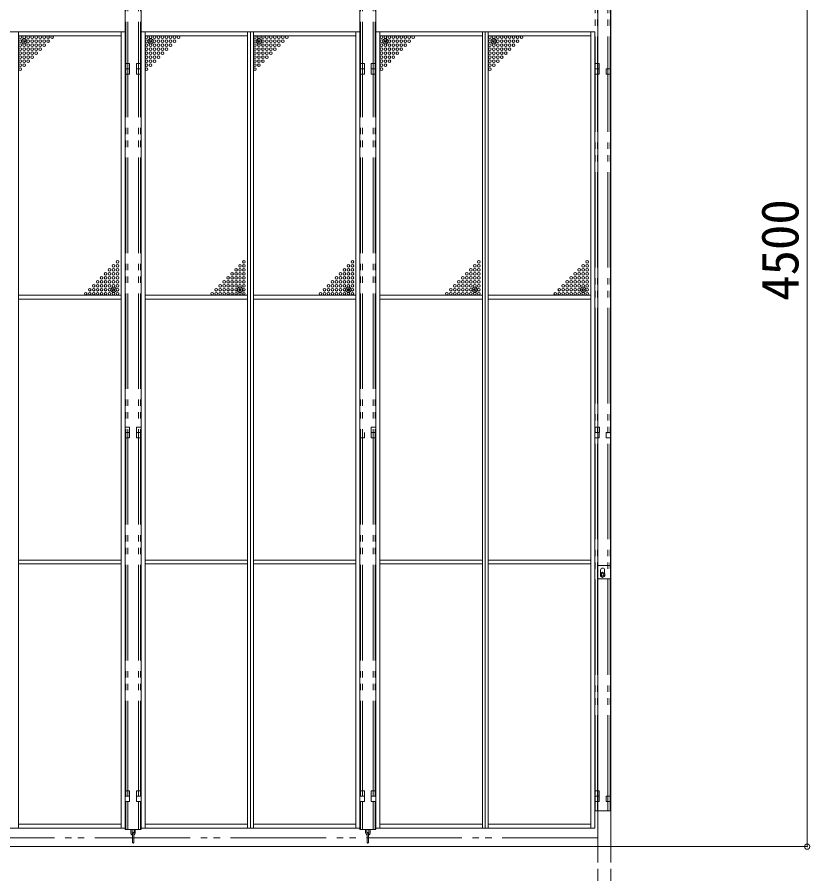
# Model space of a CAD drawing. Units: millimetres, scale not verified. Extents: x -9305 to 9305, y -6415 to 6415.
# Drawn here: x -2185 to 803, y -3644 to -413 of the extents above; entities that cross this region are included whole.
import ezdxf
from ezdxf.enums import TextEntityAlignment as Align

# ---------------------------------------------------------------- set-up
doc = ezdxf.new("R2010")
doc.units = ezdxf.units.MM
doc.header["$LTSCALE"] = 40
doc.header["$PDMODE"] = 32
doc.header["$PDSIZE"] = 20
doc.linetypes.add('DASHED1', pattern=[1.8, 1.2, -0.6])
doc.linetypes.add('DOUBLE_CHAIN2', pattern=[12.8, 9, -1, 0.6, -0.6, 0.6, -1])
for name, color, linetype, lineweight in [('0-0_0', 134, 'Continuous', 18), ('0-4_CLG-63', 134, 'DOUBLE_CHAIN2', 18), ('0-5_CLG-72', 134, 'Continuous', 18), ('0-A_ﾒッｼュﾊﾟﾈﾙ用ﾌﾞﾛッｸ', 134, 'Continuous', 18)]:
    doc.layers.add(name, color=color, linetype=linetype, lineweight=lineweight)
doc.styles.add('ＭＳ ゴシック', font='')
doc.styles.get('ＭＳ ゴシック').set_extended_font_data('MS Gothic')

msp = doc.modelspace()

# ---------------------------------------------------------------- linework, layer by layer
at = {"layer": '0-0_0'}
for p, q in [((793.05, -3541.07), (793.05, 958.94)), ((793.05, 954.94), (793.05, -3537.07)), ((213.69, -3541.07), (794.05, -3541.07))]:
    msp.add_line(p, q, dxfattribs=at)
msp.add_point((793.05, -3541.07), dxfattribs=at)
at = {"layer": '0-4_CLG-63'}
msp.add_line((3.75, -3507.49), (-7097.63, -3507.49), dxfattribs=at)
at = {"layer": '0-5_CLG-72'}
for p, q in [((3.75, 883.64), (3.75, -3553.01)), ((52.35, 882.75), (52.35, -3553.01)), ((-1777.95, -3476.09), (-1777.95, 743.91)), ((-1717.95, -3475.88), (-1717.95, 743.91)), ((-892.95, -3476.09), (-892.95, 743.91)), ((-832.95, -3475.88), (-832.95, 743.91)), ((52.04, -3405.88), (52.04, 268.93)), ((-1777.95, -468.08), (-2602.95, -468.08)), ((-2179.45, -3471.08), (-2179.45, -468.08)), ((-2179.45, -483.08), (-1792.95, -483.08)), ((-1792.95, -3471.08), (-1792.95, -468.08)), ((-1777.95, -468.08), (-1777.95, -3471.08)), ((-1717.95, -468.08), (-1717.95, -3471.08)), ((-892.95, -468.08), (-1717.95, -468.08)), ((-1717.94, -468.09), (-1717.94, -3471.09)), ((-1702.95, -3471.08), (-1702.95, -468.08)), ((-1316.45, -483.08), (-1702.95, -483.08)), ((-1316.45, -3471.08), (-1316.45, -468.08)), ((-1305.45, -3471.08), (-1305.45, -468.08)), ((-1294.45, -3471.08), (-1294.45, -468.08)), ((-1294.45, -483.08), (-907.95, -483.08)), ((-907.95, -3471.08), (-907.95, -468.08)), ((-892.95, -468.08), (-892.95, -3471.08)), ((-832.95, -468.08), (-832.95, -3471.08)), ((-7.95, -468.08), (-832.95, -468.08)), ((-832.94, -468.09), (-832.94, -3471.09)), ((-817.95, -3471.08), (-817.95, -468.08)), ((-431.45, -483.08), (-817.95, -483.08)), ((-431.45, -3471.08), (-431.45, -468.08)), ((-420.45, -3471.08), (-420.45, -468.08)), ((-409.45, -3471.08), (-409.45, -468.08)), ((-409.45, -483.08), (-22.95, -483.08)), ((-22.95, -3471.08), (-22.95, -468.08)), ((-7.95, -468.08), (-7.95, -3471.08)), ((-6.95, -468.08), (-6.95, -3471.08)), ((-1760.95, -608.08), (-1760.95, -628.08)), ((-1734.95, -588.08), (-1734.95, -628.08)), ((-1717.95, -588.08), (-1734.95, -588.08)), ((-1734.95, -608.08), (-1717.95, -608.08)), ((-1717.95, -631.02), (-1717.95, -611.02)), ((-875.95, -608.08), (-875.95, -628.08)), ((-849.95, -588.08), (-849.95, -628.08)), ((-832.95, -588.08), (-849.95, -588.08)), ((-849.95, -608.08), (-832.95, -608.08)), ((-832.95, -631.02), (-832.95, -611.02)), ((-1760.95, -628.08), (-1777.94, -628.08)), ((-1734.95, -628.08), (-1717.95, -628.08)), ((-875.95, -628.08), (-892.94, -628.08)), ((-849.95, -628.08), (-832.95, -628.08)), ((-2179.45, -1462.08), (-1792.95, -1462.08)), ((-2179.45, -1477.08), (-1792.95, -1477.08)), ((-1316.45, -1462.08), (-1702.95, -1462.08)), ((-1316.45, -1477.08), (-1702.95, -1477.08)), ((-1294.45, -1462.08), (-907.95, -1462.08)), ((-1294.45, -1477.08), (-907.95, -1477.08)), ((-431.45, -1462.08), (-817.95, -1462.08)), ((-431.45, -1477.08), (-817.95, -1477.08)), ((-409.45, -1462.08), (-22.95, -1462.08)), ((-409.45, -1477.08), (-22.95, -1477.08)), ((-7.66, -1979.58), (-7.66, -1959.58)), ((-1760.95, -1999.58), (-1777.95, -1999.58)), ((-1760.95, -1999.58), (-1760.95, -1979.58)), ((-1734.95, -1999.58), (-1734.95, -1979.58)), ((-1734.95, -1979.58), (-1717.95, -1979.58)), ((-1734.95, -1999.58), (-1717.95, -1999.58)), ((-1717.95, -1980.95), (-1717.95, -2000.95)), ((-875.95, -1999.58), (-892.95, -1999.58)), ((-875.95, -1999.58), (-875.95, -1979.58)), ((-849.95, -1999.58), (-849.95, -1979.58)), ((-849.95, -1979.58), (-832.95, -1979.58)), ((-849.95, -1999.58), (-832.95, -1999.58)), ((-832.95, -1980.95), (-832.95, -2000.95)), ((10.05, -1979.58), (-7.66, -1979.58)), ((-2179.45, -2460.3), (-1792.95, -2460.3)), ((-2179.45, -2475.3), (-1792.95, -2475.3)), ((-1316.45, -2460.3), (-1702.95, -2460.3)), ((-1316.45, -2475.3), (-1702.95, -2475.3)), ((-1294.45, -2460.3), (-907.95, -2460.3)), ((-1294.45, -2475.3), (-907.95, -2475.3)), ((-431.45, -2460.3), (-817.95, -2460.3)), ((-431.45, -2475.3), (-817.95, -2475.3)), ((-409.45, -2460.3), (-22.95, -2460.3)), ((-409.45, -2475.3), (-22.95, -2475.3)), ((14.54, -2498.06), (14.54, -2510.44)), ((29.54, -2498.06), (29.54, -2510.44)), ((-1760.95, -3371.08), (-1760.95, -3351.08)), ((-1734.95, -3371.08), (-1734.95, -3351.08)), ((-1734.95, -3351.08), (-1717.95, -3351.08)), ((-1717.95, -3350.88), (-1717.95, -3370.88)), ((-875.95, -3371.08), (-875.95, -3351.08)), ((-849.95, -3371.08), (-849.95, -3351.08)), ((-849.95, -3351.08), (-832.95, -3351.08)), ((-832.95, -3350.88), (-832.95, -3370.88)), ((-1760.95, -3371.08), (-1777.94, -3371.08)), ((-1734.95, -3371.08), (-1717.95, -3371.08)), ((-875.95, -3371.08), (-892.94, -3371.08)), ((-849.95, -3371.08), (-832.95, -3371.08)), ((-2179.45, -3456.08), (-1792.95, -3456.08)), ((-1316.45, -3456.08), (-1702.95, -3456.08)), ((-1294.45, -3456.08), (-907.95, -3456.08)), ((-431.45, -3456.08), (-817.95, -3456.08)), ((-409.45, -3456.08), (-22.95, -3456.08)), ((-1777.95, -3471.08), (-2602.95, -3471.08)), ((-1777.95, -3476.09), (-1717.95, -3476.09)), ((-1756.45, -3476.09), (-1756.45, -3489.59)), ((-1751.45, -3476.09), (-1751.45, -3489.59)), ((-1744.45, -3476.09), (-1744.45, -3489.59)), ((-1739.45, -3476.09), (-1739.45, -3489.59)), ((-892.95, -3471.08), (-1717.95, -3471.08)), ((-892.95, -3476.09), (-832.95, -3476.09)), ((-871.45, -3476.09), (-871.45, -3489.59)), ((-866.45, -3476.09), (-866.45, -3489.59)), ((-859.45, -3476.09), (-859.45, -3489.59)), ((-854.45, -3476.09), (-854.45, -3489.59)), ((-7.95, -3471.08), (-832.95, -3471.08)), ((-1750.45, -3490.59), (-1750.45, -3525.59)), ((-1745.45, -3490.59), (-1745.45, -3525.59)), ((-865.45, -3490.59), (-865.45, -3525.59)), ((-860.45, -3490.59), (-860.45, -3525.59)), ((477.45, -3541.07), (-7390.6, -3541.07))]:
    msp.add_line(p, q, dxfattribs=at)
at = {"layer": '0-5_CLG-72', "linetype": 'DOUBLE_CHAIN2'}
for p, q in [((-1775.65, -3350.88), (-1775.65, 743.91)), ((-1767.95, -3350.88), (-1767.95, 743.91)), ((-1727.95, -3350.88), (-1727.95, 743.91)), ((-1720.25, -3350.88), (-1720.25, 743.91)), ((-890.65, -3350.88), (-890.65, 743.91)), ((-882.95, -3350.88), (-882.95, 743.91)), ((-842.95, -3350.88), (-842.95, 743.91)), ((-835.25, -3350.88), (-835.25, 743.91)), ((-5.66, -3405.88), (-5.66, 268.93)), ((2.04, -3405.88), (2.04, 268.93)), ((42.04, -3405.88), (42.04, 268.93)), ((49.74, -3405.88), (49.74, 268.93)), ((-1775.65, -3475.88), (-1775.65, -3370.88)), ((-1767.95, -3475.88), (-1767.95, -3370.88)), ((-1727.95, -3475.88), (-1727.95, -3370.88)), ((-1720.25, -3475.88), (-1720.25, -3370.88)), ((-890.65, -3475.88), (-890.65, -3370.88)), ((-882.95, -3475.88), (-882.95, -3370.88)), ((-842.95, -3475.88), (-842.95, -3370.88)), ((-835.25, -3475.88), (-835.25, -3370.88)), ((-7.96, -3406.06), (52.04, -3406.06))]:
    msp.add_line(p, q, dxfattribs=at)
at = {"layer": '0-5_CLG-72', "linetype": 'DASHED1'}
for p, q in [((3.75, -3553.01), (3.75, -4553.01)), ((52.35, -3553.01), (52.35, -4553.01))]:
    msp.add_line(p, q, dxfattribs=at)
at = {"layer": '0-5_CLG-72'}
for points in [[(-1777.95, -588.08), (-1760.95, -588.08), (-1760.95, -608.08), (-1777.95, -608.08)], [(-892.95, -588.08), (-875.95, -588.08), (-875.95, -608.08), (-892.95, -608.08)], [(-7.96, -628.08), (9.34, -628.08), (9.34, -608.08), (-7.96, -608.08)], [(-7.95, -588.08), (9.05, -588.08), (9.05, -608.08)], [(52.04, -628.08), (34.74, -628.08), (34.74, -608.08), (52.04, -608.08)], [(-1777.95, -1959.58), (-1760.95, -1959.58), (-1760.95, -1979.58), (-1777.95, -1979.58)], [(-1717.95, -1959.58), (-1734.95, -1959.58), (-1734.95, -1979.58), (-1717.95, -1979.58)], [(-832.95, -1959.58), (-849.95, -1959.58), (-849.95, -1979.58), (-832.95, -1979.58)], [(-6.95, -1959.58), (10.05, -1959.58), (10.05, -1979.58)], [(-7.96, -1999.58), (9.34, -1999.58), (9.34, -1979.58)], [(52.04, -1999.58), (34.74, -1999.58), (34.74, -1979.58), (52.04, -1979.58)], [(52.04, -2531.06), (2.04, -2531.06), (2.04, -2481.06), (52.04, -2481.06)], [(-1777.95, -3351.08), (-1760.95, -3351.08), (-1760.95, -3331.08), (-1777.95, -3331.08)], [(-1717.95, -3351.08), (-1734.95, -3351.08), (-1734.95, -3331.08), (-1717.95, -3331.08)], [(-892.95, -3351.08), (-875.95, -3351.08), (-875.95, -3331.08), (-892.95, -3331.08)], [(-832.95, -3351.08), (-849.95, -3351.08), (-849.95, -3331.08), (-832.95, -3331.08)], [(-7.96, -3371.08), (9.34, -3371.08), (9.34, -3351.08), (-7.96, -3351.08)], [(-7.95, -3351.08), (9.05, -3351.08), (9.05, -3331.08), (-7.95, -3331.08)], [(52.04, -3371.08), (34.74, -3371.08), (34.74, -3351.08), (52.04, -3351.08)]]:
    msp.add_lwpolyline(points, dxfattribs=at)
msp.add_lwpolyline([(13.54, -2520.84), (13.54, -2511.02), (22.04, -2506.11), (30.54, -2511.02), (30.54, -2520.84), (22.04, -2525.74)], close=True, dxfattribs=at)
for radius in [8.5, 5, 5, 4.19]:
    msp.add_circle((22.04, -2515.93), radius, dxfattribs=at)
for centre, radius, start, end in [((22.04, -2498.06), 7.5, 0, 180), ((-1747.95, -3490.59), 2.5, 0, 180), ((-862.95, -3490.59), 2.5, 0, 180), ((-1747.95, -3489.59), 8.5, 180, 252.895), ((-1747.95, -3489.59), 3.5, 180, 224.415), ((-1747.95, -3489.59), 8.5, 287.105, 0), ((-1747.95, -3489.59), 3.5, 315.585, 0), ((-862.95, -3489.59), 8.5, 180, 252.895), ((-862.95, -3489.59), 3.5, 180, 224.415), ((-862.95, -3489.59), 3.5, 315.585, 0), ((-862.95, -3489.59), 8.5, 287.105, 0), ((-1747.95, -3525.59), 2.5, 180, 0), ((-862.95, -3525.59), 2.5, 180, 0)]:
    msp.add_arc(centre, radius, start, end, dxfattribs=at)
at = {"layer": '0-A_ﾒッｼュﾊﾟﾈﾙ用ﾌﾞﾛッｸ'}
for centre in [(-2173.45, -489.08), (-2158.45, -489.08), (-2143.45, -489.08), (-2128.45, -489.08), (-2113.45, -489.08), (-2098.45, -489.08), (-2083.45, -489.08), (-2068.45, -489.08), (-2053.45, -489.08), (-1696.95, -489.08), (-1681.95, -489.08), (-1666.95, -489.08), (-1651.95, -489.08), (-1636.95, -489.08), (-1621.95, -489.08), (-1606.95, -489.08), (-1591.95, -489.08), (-1576.95, -489.08), (-1288.45, -489.08), (-1273.45, -489.08), (-1258.45, -489.08), (-1243.45, -489.08), (-1228.45, -489.08), (-1213.45, -489.08), (-1198.45, -489.08), (-1183.45, -489.08), (-1168.45, -489.08), (-811.95, -489.08), (-796.95, -489.08), (-781.95, -489.08), (-766.95, -489.08), (-751.95, -489.08), (-736.95, -489.08), (-721.95, -489.08), (-706.95, -489.08), (-691.95, -489.08), (-403.45, -489.08), (-388.45, -489.08), (-373.45, -489.08), (-358.45, -489.08), (-343.45, -489.08), (-328.45, -489.08), (-313.45, -489.08), (-298.45, -489.08), (-283.45, -489.08), (-2173.45, -504.08), (-2173.45, -519.08), (-2158.45, -504.08), (-2158.45, -519.08), (-2143.45, -504.08), (-2143.45, -519.08), (-2128.45, -504.08), (-2128.45, -519.08), (-2113.45, -504.08), (-2113.45, -519.08), (-2098.45, -504.08), (-2098.45, -519.08), (-2083.45, -504.08), (-2083.45, -519.08), (-2068.45, -504.08), (-1696.95, -504.08), (-1696.95, -519.08), (-1681.95, -504.08), (-1681.95, -519.08), (-1666.95, -504.08), (-1666.95, -519.08), (-1651.95, -504.08), (-1651.95, -519.08), (-1636.95, -504.08), (-1636.95, -519.08), (-1621.95, -504.08), (-1621.95, -519.08), (-1606.95, -504.08), (-1606.95, -519.08), (-1591.95, -504.08), (-1288.45, -504.08), (-1288.45, -519.08), (-1273.45, -504.08), (-1273.45, -519.08), (-1258.45, -504.08), (-1258.45, -519.08), (-1243.45, -504.08), (-1243.45, -519.08), (-1228.45, -504.08), (-1228.45, -519.08), (-1213.45, -504.08), (-1213.45, -519.08), (-1198.45, -504.08), (-1198.45, -519.08), (-1183.45, -504.08), (-811.95, -504.08), (-811.95, -519.08), (-796.95, -504.08), (-796.95, -519.08), (-781.95, -504.08), (-781.95, -519.08), (-766.95, -504.08), (-766.95, -519.08), (-751.95, -504.08), (-751.95, -519.08), (-736.95, -504.08), (-736.95, -519.08), (-721.95, -504.08), (-721.95, -519.08), (-706.95, -504.08), (-403.45, -504.08), (-403.45, -519.08), (-388.45, -504.08), (-388.45, -519.08), (-373.45, -504.08), (-373.45, -519.08), (-358.45, -504.08), (-358.45, -519.08), (-343.45, -504.08), (-343.45, -519.08), (-328.45, -504.08), (-328.45, -519.08), (-313.45, -504.08), (-313.45, -519.08), (-298.45, -504.08), (-2173.45, -534.08), (-2173.45, -549.08), (-2158.45, -534.08), (-2158.45, -549.08), (-2143.45, -534.08), (-2143.45, -549.08), (-2128.45, -534.08), (-2128.45, -549.08), (-2113.45, -534.08), (-2113.45, -549.08), (-2098.45, -534.08), (-1696.95, -534.08), (-1696.95, -549.08), (-1681.95, -534.08), (-1681.95, -549.08), (-1666.95, -534.08), (-1666.95, -549.08), (-1651.95, -534.08), (-1651.95, -549.08), (-1636.95, -534.08), (-1636.95, -549.08), (-1621.95, -534.08), (-1288.45, -534.08), (-1288.45, -549.08), (-1273.45, -534.08), (-1273.45, -549.08), (-1258.45, -534.08), (-1258.45, -549.08), (-1243.45, -534.08), (-1243.45, -549.08), (-1228.45, -534.08), (-1228.45, -549.08), (-1213.45, -534.08), (-811.95, -534.08), (-811.95, -549.08), (-796.95, -534.08), (-796.95, -549.08), (-781.95, -534.08), (-781.95, -549.08), (-766.95, -534.08), (-766.95, -549.08), (-751.95, -534.08), (-751.95, -549.08), (-736.95, -534.08), (-403.45, -534.08), (-403.45, -549.08), (-388.45, -534.08), (-388.45, -549.08), (-373.45, -534.08), (-373.45, -549.08), (-358.45, -534.08), (-358.45, -549.08), (-343.45, -534.08), (-343.45, -549.08), (-328.45, -534.08), (-2173.45, -564.08), (-2173.45, -579.08), (-2158.45, -564.08), (-2158.45, -579.08), (-2143.45, -564.08), (-2143.45, -579.08), (-2128.45, -564.08), (-1696.95, -564.08), (-1696.95, -579.08), (-1681.95, -564.08), (-1681.95, -579.08), (-1666.95, -564.08), (-1666.95, -579.08), (-1651.95, -564.08), (-1288.45, -564.08), (-1288.45, -579.08), (-1273.45, -564.08), (-1273.45, -579.08), (-1258.45, -564.08), (-1258.45, -579.08), (-1243.45, -564.08), (-811.95, -564.08), (-811.95, -579.08), (-796.95, -564.08), (-796.95, -579.08), (-781.95, -564.08), (-781.95, -579.08), (-766.95, -564.08), (-403.45, -564.08), (-403.45, -579.08), (-388.45, -564.08), (-388.45, -579.08), (-373.45, -564.08), (-373.45, -579.08), (-358.45, -564.08), (-2173.45, -594.08), (-2173.45, -609.08), (-2158.45, -594.08), (-1696.95, -594.08), (-1696.95, -609.08), (-1681.95, -594.08), (-1288.45, -594.08), (-1288.45, -609.08), (-1273.45, -594.08), (-811.95, -594.08), (-811.95, -609.08), (-796.95, -594.08), (-403.45, -594.08), (-403.45, -609.08), (-388.45, -594.08), (-1821.45, -1351.08), (-1806.45, -1336.08), (-1806.45, -1351.08), (-1344.95, -1351.08), (-1329.95, -1336.08), (-1329.95, -1351.08), (-936.45, -1351.08), (-921.45, -1336.08), (-921.45, -1351.08), (-459.95, -1351.08), (-444.95, -1336.08), (-444.95, -1351.08), (-51.45, -1351.08), (-36.45, -1336.08), (-36.45, -1351.08), (-1851.45, -1381.08), (-1836.45, -1366.08), (-1836.45, -1381.08), (-1821.45, -1366.08), (-1821.45, -1381.08), (-1806.45, -1366.08), (-1806.45, -1381.08), (-1374.95, -1381.08), (-1359.95, -1366.08), (-1359.95, -1381.08), (-1344.95, -1366.08), (-1344.95, -1381.08), (-1329.95, -1366.08), (-1329.95, -1381.08), (-966.45, -1381.08), (-951.45, -1366.08), (-951.45, -1381.08), (-936.45, -1366.08), (-936.45, -1381.08), (-921.45, -1366.08), (-921.45, -1381.08), (-489.95, -1381.08), (-474.95, -1366.08), (-474.95, -1381.08), (-459.95, -1366.08), (-459.95, -1381.08), (-444.95, -1366.08), (-444.95, -1381.08), (-81.45, -1381.08), (-66.45, -1366.08), (-66.45, -1381.08), (-51.45, -1366.08), (-51.45, -1381.08), (-36.45, -1366.08), (-36.45, -1381.08), (-1896.45, -1426.08), (-1881.45, -1411.08), (-1881.45, -1426.08), (-1866.45, -1396.08), (-1866.45, -1411.08), (-1866.45, -1426.08), (-1851.45, -1396.08), (-1851.45, -1411.08), (-1851.45, -1426.08), (-1836.45, -1396.08), (-1836.45, -1411.08), (-1836.45, -1426.08), (-1821.45, -1396.08), (-1821.45, -1411.08), (-1821.45, -1426.08), (-1806.45, -1396.08), (-1806.45, -1411.08), (-1806.45, -1426.08), (-1419.95, -1426.08), (-1404.95, -1411.08), (-1404.95, -1426.08), (-1389.95, -1396.08), (-1389.95, -1411.08), (-1389.95, -1426.08), (-1374.95, -1396.08), (-1374.95, -1411.08), (-1374.95, -1426.08), (-1359.95, -1396.08), (-1359.95, -1411.08), (-1359.95, -1426.08), (-1344.95, -1396.08), (-1344.95, -1411.08), (-1344.95, -1426.08), (-1329.95, -1396.08), (-1329.95, -1411.08), (-1329.95, -1426.08), (-1011.45, -1426.08), (-996.45, -1411.08), (-996.45, -1426.08), (-981.45, -1396.08), (-981.45, -1411.08), (-981.45, -1426.08), (-966.45, -1396.08), (-966.45, -1411.08), (-966.45, -1426.08), (-951.45, -1396.08), (-951.45, -1411.08), (-951.45, -1426.08), (-936.45, -1396.08), (-936.45, -1411.08), (-936.45, -1426.08), (-921.45, -1396.08), (-921.45, -1411.08), (-921.45, -1426.08), (-534.95, -1426.08), (-519.95, -1411.08), (-519.95, -1426.08), (-504.95, -1396.08), (-504.95, -1411.08), (-504.95, -1426.08), (-489.95, -1396.08), (-489.95, -1411.08), (-489.95, -1426.08), (-474.95, -1396.08), (-474.95, -1411.08), (-474.95, -1426.08), (-459.95, -1396.08), (-459.95, -1411.08), (-459.95, -1426.08), (-444.95, -1396.08), (-444.95, -1411.08), (-444.95, -1426.08), (-126.45, -1426.08), (-111.45, -1411.08), (-111.45, -1426.08), (-96.45, -1396.08), (-96.45, -1411.08), (-96.45, -1426.08), (-81.45, -1396.08), (-81.45, -1411.08), (-81.45, -1426.08), (-66.45, -1396.08), (-66.45, -1411.08), (-66.45, -1426.08), (-51.45, -1396.08), (-51.45, -1411.08), (-51.45, -1426.08), (-36.45, -1396.08), (-36.45, -1411.08), (-36.45, -1426.08), (-1926.45, -1456.08), (-1911.45, -1441.08), (-1911.45, -1456.08), (-1896.45, -1441.08), (-1896.45, -1456.08), (-1881.45, -1441.08), (-1881.45, -1456.08), (-1866.45, -1441.08), (-1866.45, -1456.08), (-1851.45, -1441.08), (-1851.45, -1456.08), (-1836.45, -1441.08), (-1836.45, -1456.08), (-1821.45, -1441.08), (-1821.45, -1456.08), (-1806.45, -1441.08), (-1806.45, -1456.08), (-1449.95, -1456.08), (-1434.95, -1441.08), (-1434.95, -1456.08), (-1419.95, -1441.08), (-1419.95, -1456.08), (-1404.95, -1441.08), (-1404.95, -1456.08), (-1389.95, -1441.08), (-1389.95, -1456.08), (-1374.95, -1441.08), (-1374.95, -1456.08), (-1359.95, -1441.08), (-1359.95, -1456.08), (-1344.95, -1441.08), (-1344.95, -1456.08), (-1329.95, -1441.08), (-1329.95, -1456.08), (-1041.45, -1456.08), (-1026.45, -1441.08), (-1026.45, -1456.08), (-1011.45, -1441.08), (-1011.45, -1456.08), (-996.45, -1441.08), (-996.45, -1456.08), (-981.45, -1441.08), (-981.45, -1456.08), (-966.45, -1441.08), (-966.45, -1456.08), (-951.45, -1441.08), (-951.45, -1456.08), (-936.45, -1441.08), (-936.45, -1456.08), (-921.45, -1441.08), (-921.45, -1456.08), (-564.95, -1456.08), (-549.95, -1441.08), (-549.95, -1456.08), (-534.95, -1441.08), (-534.95, -1456.08), (-519.95, -1441.08), (-519.95, -1456.08), (-504.95, -1441.08), (-504.95, -1456.08), (-489.95, -1441.08), (-489.95, -1456.08), (-474.95, -1441.08), (-474.95, -1456.08), (-459.95, -1441.08), (-459.95, -1456.08), (-444.95, -1441.08), (-444.95, -1456.08), (-156.45, -1456.08), (-141.45, -1441.08), (-141.45, -1456.08), (-126.45, -1441.08), (-126.45, -1456.08), (-111.45, -1441.08), (-111.45, -1456.08), (-96.45, -1441.08), (-96.45, -1456.08), (-81.45, -1441.08), (-81.45, -1456.08), (-66.45, -1441.08), (-66.45, -1456.08), (-51.45, -1441.08), (-51.45, -1456.08), (-36.45, -1441.08), (-36.45, -1456.08)]:
    msp.add_circle(centre, 5, dxfattribs=at)
for p in [(-2158.45, -504.08), (-1681.95, -504.08), (-1273.45, -504.08), (-796.95, -504.08), (-388.45, -504.08), (-1821.45, -1441.08), (-1344.95, -1441.08), (-936.45, -1441.08), (-459.95, -1441.08), (-51.45, -1441.08)]:
    msp.add_point(p, dxfattribs=at)

# ---------------------------------------------------------------- texts
at = {"layer": '0-0_0', "style": 'ＭＳ ゴシック'}
msp.add_text('4500', height=140.8, rotation=90, dxfattribs=at).set_placement((802.51, -1483), align=Align.BOTTOM_LEFT)

doc.saveas('drawing.dxf')
